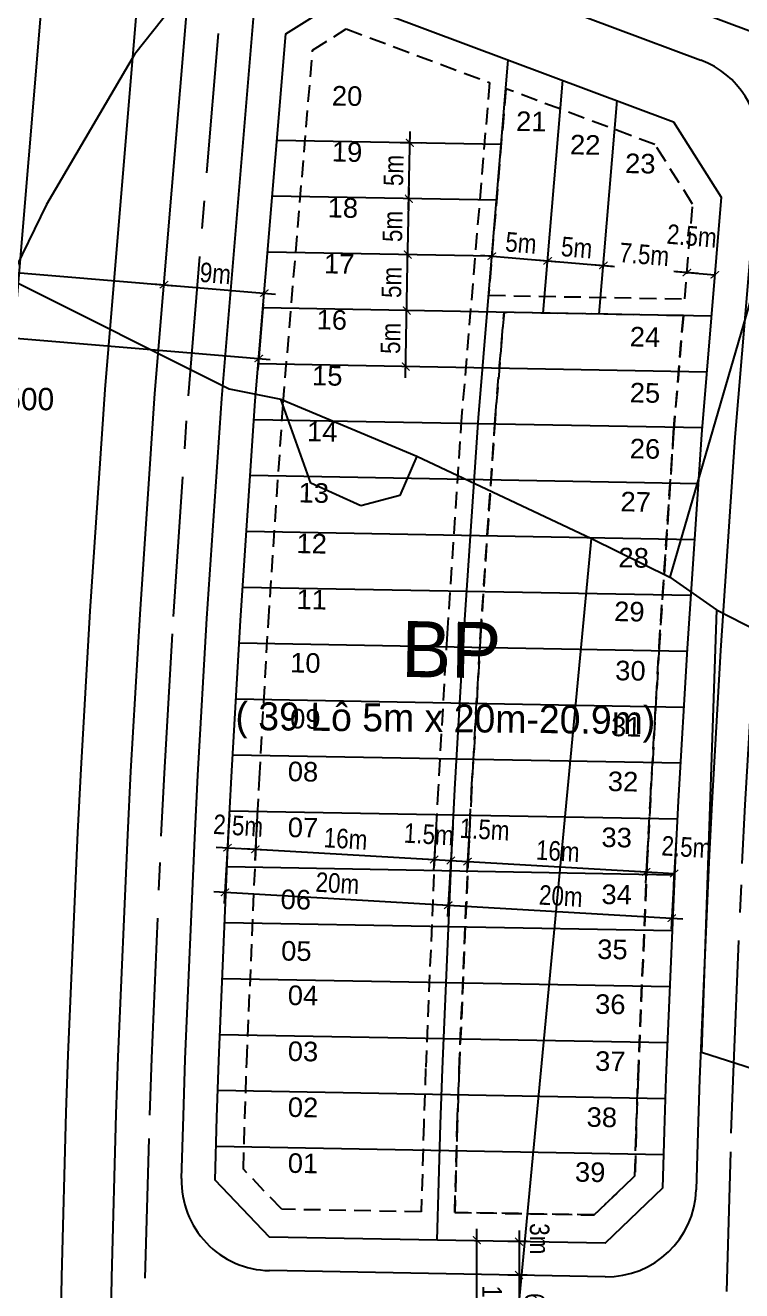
# Model space of a CAD drawing. Extents: x 597165 to 598689, y 1181586 to 1183364.
# Drawn here: x 598127.6 to 598191.7, y 1182626.3 to 1182739.4 of the extents above; entities that cross this region are included whole.
import ezdxf
from ezdxf.enums import TextEntityAlignment as Align

# ---------------------------------------------------------------- set-up
doc = ezdxf.new("R2010")
doc.units = 0
doc.header["$MEASUREMENT"] = 0
doc.linetypes.add('CENTER', pattern=[2, 1.25, -0.25, 0.25, -0.25])
doc.linetypes.add('DASHED', pattern=[0.75, 0.5, -0.25])
doc.layers.get('0').update_dxf_attribs({"linetype": 'CONTINUOUS'})
doc.layers.get('DEFPOINTS').update_dxf_attribs({"color": 8, "linetype": 'CONTINUOUS'})
for name, color, linetype in [('CGXD', 3, 'CONTINUOUS'), ('DIM-T', 7, 'CONTINUOUS'), ('DTEXT-TENLO', 4, 'CONTINUOUS'), ('GT-QLO50-L', 4, 'CONTINUOUS'), ('GT-QLO50-LYTRINH', 7, 'CONTINUOUS'), ('NEN-HT', 8, 'CONTINUOUS'), ('NET-LENGOAI', 4, 'CONTINUOUS'), ('NET-LETRONG', 5, 'CONTINUOUS'), ('NET-PLO', 2, 'CONTINUOUS'), ('NET-TIM', 2, 'CENTER'), ('TEXT-SOLO', 7, 'CONTINUOUS')]:
    doc.layers.add(name, color=color, linetype=linetype)
doc.styles.add('STYLE1', font='VHELVEI.TTF')
doc.styles.add('TOA-DO-TIM', font='VAVON.TTF')
doc.styles.add('VHEL-C-R', font='VHELVCN.TTF')
doc.styles.add('VTIMES-R', font='VAPTIMN.TTF')
doc.dimstyles.new('TL1000', dxfattribs={"dimscale": 0, "dimtxt": 2, "dimasz": 0.7, "dimexe": 1, "dimexo": 1, "dimgap": 0.5, "dimtad": 1, "dimdec": 1, "dimzin": 12, "dimtxsty": 'VHEL-C-R', "dimblk1": 'ARCHTICK', "dimblk2": 'ARCHTICK', "dimsah": 1, "dimcen": -0.09, "dimdle": 1, "dimclrd": 256, "dimclre": 256, "dimclrt": 256, "dimazin": 3, "dimtfac": 0.005, "dimtdec": 1, "dimtix": 1, "dimtmove": 0, "dimatfit": 3, "dimtolj": 1, "dimtzin": 0})

# ---------------------------------------------------------------- blocks, each defined once
blk = doc.blocks.new('_ARCHTICK')
at = {"color": 0, "linetype": 'BYBLOCK', "const_width": 0.15}
blk.add_lwpolyline([(-0.5, -0.5), (0.5, 0.5)], dxfattribs=at)
blk = doc.blocks.new('*D1505')
at = {"linetype": 'BYBLOCK'}
blk.add_line((598105.14, 1182719.08), (598141.01, 1182716.08), dxfattribs=at)
at = {"layer": 'DEFPOINTS', "color": 0, "linetype": 'BYBLOCK'}
for p in [(598106.14, 1182718.99), (598140.02, 1182716.17), (598140.02, 1182716.17)]:
    blk.add_point(p, dxfattribs=at)
at = {"linetype": 'BYBLOCK', "xscale": 0.7, "yscale": 0.7, "zscale": 0.7}
for p, rotation in [((598106.14, 1182718.99), 175.2269195893487), ((598140.02, 1182716.17), 355.2269195893486)]:
    blk.add_blockref('_ARCHTICK', p, dxfattribs=dict(at, rotation=rotation))
at = {"linetype": 'BYBLOCK', "insert": (598123.19, 1182718.97), "char_height": 1.75, "attachment_point": 5, "rotation": 355.2269, "style": 'VHEL-C-R'}
blk.add_mtext('\\A1;34m', dxfattribs=at)
blk = doc.blocks.new('*D1504')
at = {"linetype": 'BYBLOCK'}
blk.add_line((598139.02, 1182716.25), (598149.98, 1182715.33), dxfattribs=at)
at = {"layer": 'DEFPOINTS', "color": 0, "linetype": 'BYBLOCK'}
for p in [(598140.02, 1182716.17), (598148.99, 1182715.42), (598148.99, 1182715.42)]:
    blk.add_point(p, dxfattribs=at)
at = {"linetype": 'BYBLOCK', "xscale": 0.7, "yscale": 0.7, "zscale": 0.7}
for p, rotation in [((598140.02, 1182716.17), 175.2269195893487), ((598148.99, 1182715.42), 355.2269195893486)]:
    blk.add_blockref('_ARCHTICK', p, dxfattribs=dict(at, rotation=rotation))
at = {"linetype": 'BYBLOCK', "insert": (598144.62, 1182717.18), "char_height": 1.75, "attachment_point": 5, "rotation": 355.2269, "style": 'VHEL-C-R'}
blk.add_mtext('\\A1;9m', dxfattribs=at)
blk = doc.blocks.new('*D1503')
at = {"linetype": 'BYBLOCK'}
for p, q in [((598097.08, 1182718.75), (598096.6, 1182712.91)), ((598095.68, 1182713.99), (598149.5, 1182709.49)), ((598148.9, 1182714.42), (598148.42, 1182708.58))]:
    blk.add_line(p, q, dxfattribs=at)
at = {"layer": 'DEFPOINTS', "color": 0, "linetype": 'BYBLOCK'}
for p in [(598097.17, 1182719.74), (598148.99, 1182715.42), (598148.5, 1182709.58)]:
    blk.add_point(p, dxfattribs=at)
at = {"linetype": 'BYBLOCK', "xscale": 0.7, "yscale": 0.7, "zscale": 0.7}
for p, rotation in [((598096.68, 1182713.9), 175.2269195895439), ((598148.5, 1182709.58), 355.2269195895439)]:
    blk.add_blockref('_ARCHTICK', p, dxfattribs=dict(at, rotation=rotation))
at = {"linetype": 'BYBLOCK', "insert": (598122.71, 1182713.13), "char_height": 1.75, "attachment_point": 5, "rotation": 355.2269, "style": 'VHEL-C-R'}
blk.add_mtext('\\A1;52m', dxfattribs=at)
blk = doc.blocks.new('*D1307')
at = {"linetype": 'BYBLOCK'}
blk.add_line((598168.34, 1182718.8), (598175.31, 1182718.22), dxfattribs=at)
at = {"layer": 'DEFPOINTS', "color": 0, "linetype": 'BYBLOCK'}
for p in [(598169.33, 1182718.72), (598174.32, 1182718.3), (598174.32, 1182718.3)]:
    blk.add_point(p, dxfattribs=at)
at = {"linetype": 'BYBLOCK', "xscale": 0.7, "yscale": 0.7, "zscale": 0.7}
for p, rotation in [((598169.33, 1182718.72), 175.2269195879819), ((598174.32, 1182718.3), 355.226919587982)]:
    blk.add_blockref('_ARCHTICK', p, dxfattribs=dict(at, rotation=rotation))
at = {"linetype": 'BYBLOCK', "insert": (598171.94, 1182719.9), "char_height": 1.75, "attachment_point": 5, "rotation": 355.2269, "style": 'VHEL-C-R'}
blk.add_mtext('\\A1;5m', dxfattribs=at)
blk = doc.blocks.new('*D1306')
at = {"linetype": 'BYBLOCK'}
blk.add_line((598173.32, 1182718.39), (598180.29, 1182717.8), dxfattribs=at)
at = {"layer": 'DEFPOINTS', "color": 0, "linetype": 'BYBLOCK'}
for p in [(598174.32, 1182718.3), (598179.3, 1182717.89), (598179.3, 1182717.89)]:
    blk.add_point(p, dxfattribs=at)
at = {"linetype": 'BYBLOCK', "xscale": 0.7, "yscale": 0.7, "zscale": 0.7}
for p, rotation in [((598174.32, 1182718.3), 175.226919587982), ((598179.3, 1182717.89), 355.226919587982)]:
    blk.add_blockref('_ARCHTICK', p, dxfattribs=dict(at, rotation=rotation))
at = {"linetype": 'BYBLOCK', "insert": (598176.92, 1182719.48), "char_height": 1.75, "attachment_point": 5, "rotation": 355.2269, "style": 'VHEL-C-R'}
blk.add_mtext('\\A1;5m', dxfattribs=at)
blk = doc.blocks.new('*D1305')
at = {"linetype": 'BYBLOCK'}
for p, q in [((598178.3, 1182717.97), (598180.11, 1182717.82)), ((598187.77, 1182717.18), (598185.59, 1182717.36))]:
    blk.add_line(p, q, dxfattribs=at)
at = {"layer": 'DEFPOINTS', "color": 0, "linetype": 'BYBLOCK'}
for p in [(598179.3, 1182717.89), (598186.77, 1182717.26), (598186.77, 1182717.26)]:
    blk.add_point(p, dxfattribs=at)
at = {"linetype": 'BYBLOCK', "xscale": 0.7, "yscale": 0.7, "zscale": 0.7}
for p, rotation in [((598179.3, 1182717.89), 175.226919587982), ((598186.77, 1182717.26), 355.226919587982)]:
    blk.add_blockref('_ARCHTICK', p, dxfattribs=dict(at, rotation=rotation))
at = {"linetype": 'BYBLOCK', "insert": (598182.96, 1182718.87), "char_height": 1.75, "attachment_point": 5, "rotation": 355.2269, "style": 'VHEL-C-R'}
blk.add_mtext('\\A1;7.5m', dxfattribs=at)
blk = doc.blocks.new('*D1304')
at = {"linetype": 'BYBLOCK'}
blk.add_line((598185.78, 1182717.35), (598189.26, 1182717.05), dxfattribs=at)
at = {"layer": 'DEFPOINTS', "color": 0, "linetype": 'BYBLOCK'}
for p in [(598186.77, 1182717.26), (598189.26, 1182717.05), (598189.26, 1182717.05)]:
    blk.add_point(p, dxfattribs=at)
at = {"linetype": 'BYBLOCK', "xscale": 0.7, "yscale": 0.7, "zscale": 0.7}
for p, rotation in [((598186.77, 1182717.26), 175.226919587982), ((598189.26, 1182717.05), 355.226919587982)]:
    blk.add_blockref('_ARCHTICK', p, dxfattribs=dict(at, rotation=rotation))
at = {"linetype": 'BYBLOCK', "insert": (598187.21, 1182720.52), "char_height": 1.75, "attachment_point": 5, "rotation": 355.2269, "style": 'VHEL-C-R'}
blk.add_mtext('\\A1;2.5m', dxfattribs=at)
blk = doc.blocks.new('*D1301')
at = {"linetype": 'BYBLOCK'}
blk.add_line((598161.62, 1182707.86), (598161.74, 1182714.86), dxfattribs=at)
at = {"layer": 'DEFPOINTS', "color": 0, "linetype": 'BYBLOCK'}
for p in [(598161.73, 1182713.86), (598161.73, 1182713.86), (598161.63, 1182708.86)]:
    blk.add_point(p, dxfattribs=at)
at = {"linetype": 'BYBLOCK', "xscale": 0.7, "yscale": 0.7, "zscale": 0.7}
for p, rotation in [((598161.73, 1182713.86), 88.95750790242322), ((598161.63, 1182708.86), 268.9575079024232)]:
    blk.add_blockref('_ARCHTICK', p, dxfattribs=dict(at, rotation=rotation))
at = {"linetype": 'BYBLOCK', "insert": (598160.29, 1182711.38), "char_height": 1.75, "attachment_point": 5, "rotation": 88.9575, "style": 'VHEL-C-R'}
blk.add_mtext('\\A1;5m', dxfattribs=at)
blk = doc.blocks.new('*D1300')
at = {"linetype": 'BYBLOCK'}
blk.add_line((598161.71, 1182712.86), (598161.83, 1182719.86), dxfattribs=at)
at = {"layer": 'DEFPOINTS', "color": 0, "linetype": 'BYBLOCK'}
for p in [(598161.82, 1182718.86), (598161.82, 1182718.86), (598161.73, 1182713.86)]:
    blk.add_point(p, dxfattribs=at)
at = {"linetype": 'BYBLOCK', "xscale": 0.7, "yscale": 0.7, "zscale": 0.7}
for p, rotation in [((598161.82, 1182718.86), 88.95750790242322), ((598161.73, 1182713.86), 268.9575079024232)]:
    blk.add_blockref('_ARCHTICK', p, dxfattribs=dict(at, rotation=rotation))
at = {"linetype": 'BYBLOCK', "insert": (598160.38, 1182716.38), "char_height": 1.75, "attachment_point": 5, "rotation": 88.9575, "style": 'VHEL-C-R'}
blk.add_mtext('\\A1;5m', dxfattribs=at)
blk = doc.blocks.new('*D1299')
at = {"linetype": 'BYBLOCK'}
blk.add_line((598161.8, 1182717.86), (598161.93, 1182724.85), dxfattribs=at)
at = {"layer": 'DEFPOINTS', "color": 0, "linetype": 'BYBLOCK'}
for p in [(598161.91, 1182723.85), (598161.91, 1182723.85), (598161.82, 1182718.86)]:
    blk.add_point(p, dxfattribs=at)
at = {"linetype": 'BYBLOCK', "xscale": 0.7, "yscale": 0.7, "zscale": 0.7}
for p, rotation in [((598161.91, 1182723.85), 88.95750790242322), ((598161.82, 1182718.86), 268.9575079024232)]:
    blk.add_blockref('_ARCHTICK', p, dxfattribs=dict(at, rotation=rotation))
at = {"linetype": 'BYBLOCK', "insert": (598160.47, 1182721.38), "char_height": 1.75, "attachment_point": 5, "rotation": 88.9575, "style": 'VHEL-C-R'}
blk.add_mtext('\\A1;5m', dxfattribs=at)
blk = doc.blocks.new('*D1298')
at = {"linetype": 'BYBLOCK'}
for p, q in [((598161.89, 1182722.85), (598162.02, 1182729.85)), ((598161.15, 1182728.87), (598163, 1182728.84))]:
    blk.add_line(p, q, dxfattribs=at)
at = {"layer": 'DEFPOINTS', "color": 0, "linetype": 'BYBLOCK'}
for p in [(598160.15, 1182728.89), (598162, 1182728.85), (598161.91, 1182723.85)]:
    blk.add_point(p, dxfattribs=at)
at = {"linetype": 'BYBLOCK', "xscale": 0.7, "yscale": 0.7, "zscale": 0.7}
for p, rotation in [((598162, 1182728.85), 88.95750790242322), ((598161.91, 1182723.85), 268.9575079024232)]:
    blk.add_blockref('_ARCHTICK', p, dxfattribs=dict(at, rotation=rotation))
at = {"linetype": 'BYBLOCK', "insert": (598160.56, 1182726.38), "char_height": 1.75, "attachment_point": 5, "rotation": 88.9575, "style": 'VHEL-C-R'}
blk.add_mtext('\\A1;5m', dxfattribs=at)
blk = doc.blocks.new('*D1183')
at = {"linetype": 'BYBLOCK'}
for p, q in [((598167.99, 1182617.79), (598167.98, 1182631.79)), ((598167.85, 1182618.79), (598166.99, 1182618.79))]:
    blk.add_line(p, q, dxfattribs=at)
at = {"layer": 'DEFPOINTS', "color": 0, "linetype": 'BYBLOCK'}
for p in [(598167.98, 1182630.79), (598167.98, 1182630.79), (598168.85, 1182618.79)]:
    blk.add_point(p, dxfattribs=at)
at = {"linetype": 'BYBLOCK', "xscale": 0.7, "yscale": 0.7, "zscale": 0.7}
for p, rotation in [((598167.98, 1182630.79), 90.04631318727063), ((598167.99, 1182618.79), 270.0463131872706)]:
    blk.add_blockref('_ARCHTICK', p, dxfattribs=dict(at, rotation=rotation))
at = {"linetype": 'BYBLOCK', "insert": (598169.36, 1182624.79), "char_height": 1.75, "attachment_point": 5, "rotation": 270.0463, "style": 'VHEL-C-R'}
blk.add_mtext('\\A1;12m', dxfattribs=at)
blk = doc.blocks.new('*D1182')
at = {"linetype": 'BYBLOCK'}
for p, q in [((598171.76, 1182631.66), (598171.76, 1182627.66)), ((598172.48, 1182630.66), (598170.76, 1182630.66)), ((598172.48, 1182627.66), (598170.76, 1182627.66))]:
    blk.add_line(p, q, dxfattribs=at)
at = {"layer": 'DEFPOINTS', "color": 0, "linetype": 'BYBLOCK'}
for p in [(598173.48, 1182630.66), (598171.76, 1182627.66), (598173.48, 1182627.66)]:
    blk.add_point(p, dxfattribs=at)
at = {"linetype": 'BYBLOCK', "xscale": 0.7, "yscale": 0.7, "zscale": 0.7}
for p, rotation in [((598171.76, 1182630.66), 90.04631318772417), ((598171.76, 1182627.66), 270.0463131877242)]:
    blk.add_blockref('_ARCHTICK', p, dxfattribs=dict(at, rotation=rotation))
at = {"linetype": 'BYBLOCK', "insert": (598173.59, 1182630.91), "char_height": 1.75, "attachment_point": 5, "rotation": 270.0463, "style": 'VHEL-C-R'}
blk.add_mtext('\\A1;3m', dxfattribs=at)
blk = doc.blocks.new('*D1181')
at = {"linetype": 'BYBLOCK'}
for p, q in [((598171.76, 1182628.66), (598171.77, 1182620.66)), ((598172.48, 1182627.66), (598170.76, 1182627.66))]:
    blk.add_line(p, q, dxfattribs=at)
at = {"layer": 'DEFPOINTS', "color": 0, "linetype": 'BYBLOCK'}
for p in [(598173.48, 1182627.66), (598171.77, 1182621.66), (598171.77, 1182621.66)]:
    blk.add_point(p, dxfattribs=at)
at = {"linetype": 'BYBLOCK', "xscale": 0.7, "yscale": 0.7, "zscale": 0.7}
for p, rotation in [((598171.76, 1182627.66), 90.04631318772412), ((598171.77, 1182621.66), 270.0463131877241)]:
    blk.add_blockref('_ARCHTICK', p, dxfattribs=dict(at, rotation=rotation))
at = {"linetype": 'BYBLOCK', "insert": (598173.16, 1182624.66), "char_height": 1.75, "attachment_point": 5, "rotation": 270.0463, "style": 'VHEL-C-R'}
blk.add_mtext('\\A1;6m', dxfattribs=at)
blk = doc.blocks.new('*D1110')
at = {"linetype": 'BYBLOCK'}
for p, q in [((598145.87, 1182668.86), (598145.64, 1182664.86)), ((598148.36, 1182668.71), (598148.13, 1182664.72)), ((598144.7, 1182665.92), (598149.19, 1182665.66))]:
    blk.add_line(p, q, dxfattribs=at)
at = {"layer": 'DEFPOINTS', "color": 0, "linetype": 'BYBLOCK'}
for p in [(598145.93, 1182669.86), (598148.42, 1182669.71), (598148.19, 1182665.72)]:
    blk.add_point(p, dxfattribs=at)
at = {"linetype": 'BYBLOCK', "xscale": 0.7, "yscale": 0.7, "zscale": 0.7}
for p, rotation in [((598145.7, 1182665.86), 176.6969506715936), ((598148.19, 1182665.72), 356.6969506715936)]:
    blk.add_blockref('_ARCHTICK', p, dxfattribs=dict(at, rotation=rotation))
at = {"linetype": 'BYBLOCK', "insert": (598146.66, 1182667.83), "char_height": 1.75, "attachment_point": 5, "rotation": 356.697, "style": 'VHEL-C-R'}
blk.add_mtext('\\A1;2.5m', dxfattribs=at)
blk = doc.blocks.new('*D1109')
at = {"linetype": 'BYBLOCK'}
for p, q in [((598148.36, 1182668.71), (598148.13, 1182664.72)), ((598164.34, 1182667.79), (598164.11, 1182663.8)), ((598147.19, 1182665.78), (598165.16, 1182664.74))]:
    blk.add_line(p, q, dxfattribs=at)
at = {"layer": 'DEFPOINTS', "color": 0, "linetype": 'BYBLOCK'}
for p in [(598148.42, 1182669.71), (598164.4, 1182668.79), (598164.17, 1182664.8)]:
    blk.add_point(p, dxfattribs=at)
at = {"linetype": 'BYBLOCK', "xscale": 0.7, "yscale": 0.7, "zscale": 0.7}
for p, rotation in [((598148.19, 1182665.72), 176.6969506715936), ((598164.17, 1182664.8), 356.6969506715936)]:
    blk.add_blockref('_ARCHTICK', p, dxfattribs=dict(at, rotation=rotation))
at = {"linetype": 'BYBLOCK', "insert": (598156.26, 1182666.65), "char_height": 1.75, "attachment_point": 5, "rotation": 356.697, "style": 'VHEL-C-R'}
blk.add_mtext('\\A1;16m', dxfattribs=at)
blk = doc.blocks.new('*D1108')
at = {"linetype": 'BYBLOCK'}
for p, q in [((598164.34, 1182667.79), (598164.11, 1182663.8)), ((598165.84, 1182667.71), (598165.61, 1182663.71)), ((598163.17, 1182664.85), (598165.66, 1182664.71))]:
    blk.add_line(p, q, dxfattribs=at)
at = {"layer": 'DEFPOINTS', "color": 0, "linetype": 'BYBLOCK'}
for p in [(598164.4, 1182668.79), (598165.89, 1182668.7), (598165.66, 1182664.71)]:
    blk.add_point(p, dxfattribs=at)
at = {"linetype": 'BYBLOCK', "xscale": 0.7, "yscale": 0.7, "zscale": 0.7}
for p, rotation in [((598164.17, 1182664.8), 176.6969506715936), ((598165.66, 1182664.71), 356.6969506715936)]:
    blk.add_blockref('_ARCHTICK', p, dxfattribs=dict(at, rotation=rotation))
at = {"linetype": 'BYBLOCK', "insert": (598163.7, 1182667.05), "char_height": 1.75, "attachment_point": 5, "rotation": 356.697, "style": 'VHEL-C-R'}
blk.add_mtext('\\A1;1.5m', dxfattribs=at)
blk = doc.blocks.new('*D1107')
at = {"linetype": 'BYBLOCK'}
for p, q in [((598165.84, 1182667.71), (598165.61, 1182663.71)), ((598167.33, 1182667.62), (598167.1, 1182663.63)), ((598164.66, 1182664.77), (598167.16, 1182664.62))]:
    blk.add_line(p, q, dxfattribs=at)
at = {"layer": 'DEFPOINTS', "color": 0, "linetype": 'BYBLOCK'}
for p in [(598165.89, 1182668.7), (598167.39, 1182668.62), (598167.16, 1182664.62)]:
    blk.add_point(p, dxfattribs=at)
at = {"linetype": 'BYBLOCK', "xscale": 0.7, "yscale": 0.7, "zscale": 0.7}
for p, rotation in [((598165.66, 1182664.71), 176.6969506715936), ((598167.16, 1182664.62), 356.6969506715936)]:
    blk.add_blockref('_ARCHTICK', p, dxfattribs=dict(at, rotation=rotation))
at = {"linetype": 'BYBLOCK', "insert": (598168.69, 1182667.48), "char_height": 1.75, "attachment_point": 5, "rotation": 356.697, "style": 'VHEL-C-R'}
blk.add_mtext('\\A1;1.5m', dxfattribs=at)
blk = doc.blocks.new('*D1106')
at = {"linetype": 'BYBLOCK'}
for p, q in [((598167.33, 1182667.62), (598167.1, 1182663.63)), ((598183.31, 1182666.7), (598183.08, 1182662.7)), ((598166.16, 1182664.68), (598184.13, 1182663.64))]:
    blk.add_line(p, q, dxfattribs=at)
at = {"layer": 'DEFPOINTS', "color": 0, "linetype": 'BYBLOCK'}
for p in [(598167.39, 1182668.62), (598183.36, 1182667.7), (598183.13, 1182663.7)]:
    blk.add_point(p, dxfattribs=at)
at = {"linetype": 'BYBLOCK', "xscale": 0.7, "yscale": 0.7, "zscale": 0.7}
for p, rotation in [((598167.16, 1182664.62), 176.6969506715936), ((598183.13, 1182663.7), 356.6969506715936)]:
    blk.add_blockref('_ARCHTICK', p, dxfattribs=dict(at, rotation=rotation))
at = {"linetype": 'BYBLOCK', "insert": (598175.23, 1182665.55), "char_height": 1.75, "attachment_point": 5, "rotation": 356.697, "style": 'VHEL-C-R'}
blk.add_mtext('\\A1;16m', dxfattribs=at)
blk = doc.blocks.new('*D1105')
at = {"linetype": 'BYBLOCK'}
for p, q in [((598183.31, 1182666.7), (598183.08, 1182662.7)), ((598185.8, 1182666.55), (598185.57, 1182662.56)), ((598182.14, 1182663.76), (598185.63, 1182663.56))]:
    blk.add_line(p, q, dxfattribs=at)
at = {"layer": 'DEFPOINTS', "color": 0, "linetype": 'BYBLOCK'}
for p in [(598183.36, 1182667.7), (598185.86, 1182667.55), (598185.63, 1182663.56)]:
    blk.add_point(p, dxfattribs=at)
at = {"linetype": 'BYBLOCK', "xscale": 0.7, "yscale": 0.7, "zscale": 0.7}
for p, rotation in [((598183.13, 1182663.7), 176.6969506715936), ((598185.63, 1182663.56), 356.6969506715936)]:
    blk.add_blockref('_ARCHTICK', p, dxfattribs=dict(at, rotation=rotation))
at = {"linetype": 'BYBLOCK', "insert": (598186.73, 1182665.91), "char_height": 1.75, "attachment_point": 5, "rotation": 356.697, "style": 'VHEL-C-R'}
blk.add_mtext('\\A1;2.5m', dxfattribs=at)
blk = doc.blocks.new('*D1104')
at = {"linetype": 'BYBLOCK'}
for p, q in [((598145.87, 1182668.86), (598145.41, 1182660.87)), ((598165.85, 1182667.7), (598165.38, 1182659.72)), ((598144.47, 1182661.93), (598166.44, 1182660.66))]:
    blk.add_line(p, q, dxfattribs=at)
at = {"layer": 'DEFPOINTS', "color": 0, "linetype": 'BYBLOCK'}
for p in [(598145.93, 1182669.86), (598165.9, 1182668.7), (598165.44, 1182660.72)]:
    blk.add_point(p, dxfattribs=at)
at = {"linetype": 'BYBLOCK', "xscale": 0.7, "yscale": 0.7, "zscale": 0.7}
for p, rotation in [((598145.47, 1182661.87), 176.696950666252), ((598165.44, 1182660.72), 356.696950666252)]:
    blk.add_blockref('_ARCHTICK', p, dxfattribs=dict(at, rotation=rotation))
at = {"linetype": 'BYBLOCK', "insert": (598155.53, 1182662.68), "char_height": 1.75, "attachment_point": 5, "rotation": 356.697, "style": 'VHEL-C-R'}
blk.add_mtext('\\A1;20m', dxfattribs=at)
blk = doc.blocks.new('*D1103')
at = {"linetype": 'BYBLOCK'}
for p, q in [((598165.84, 1182667.71), (598165.37, 1182659.72)), ((598185.81, 1182666.55), (598185.35, 1182658.57)), ((598164.43, 1182660.77), (598186.41, 1182659.51))]:
    blk.add_line(p, q, dxfattribs=at)
at = {"layer": 'DEFPOINTS', "color": 0, "linetype": 'BYBLOCK'}
for p in [(598165.89, 1182668.7), (598185.87, 1182667.55), (598185.41, 1182659.56)]:
    blk.add_point(p, dxfattribs=at)
at = {"linetype": 'BYBLOCK', "xscale": 0.7, "yscale": 0.7, "zscale": 0.7}
for p, rotation in [((598165.43, 1182660.72), 176.696950666252), ((598185.41, 1182659.56), 356.696950666252)]:
    blk.add_blockref('_ARCHTICK', p, dxfattribs=dict(at, rotation=rotation))
at = {"linetype": 'BYBLOCK', "insert": (598175.5, 1182661.53), "char_height": 1.75, "attachment_point": 5, "rotation": 356.697, "style": 'VHEL-C-R'}
blk.add_mtext('\\A1;20m', dxfattribs=at)

msp = doc.modelspace()

# ---------------------------------------------------------------- linework, layer by layer
at = {"layer": 'CGXD', "linetype": 'DASHED', "ltscale": 3}
for points in [[(598169.1224, 1182734.2295), (598166.6308, 1182704.39), (598165.326, 1182685.0048), (598164.5277, 1182671.173), (598164.2485, 1182665.7257), (598163.4127, 1182646.1224), (598163.2439, 1182641.1887), (598163.0254, 1182633.3192), (598150.5453, 1182633.5463), (598147.125, 1182637.1275), (598147.2515, 1182641.6843), (598147.4243, 1182646.7366), (598148.266, 1182666.476), (598148.5513, 1182672.0434), (598149.3569, 1182686.0031), (598150.6756, 1182705.593), (598153.3089, 1182737.1296), (598156.307, 1182739.0285), (598169.1224, 1182734.2295)], [(598187.282, 1182723.3728), (598183.9139, 1182728.6906), (598170.582, 1182733.683), (598169.0406, 1182715.2233), (598186.5749, 1182714.9042)], [(598184.2892, 1182683.8194), (598185.5777, 1182702.9614), (598186.4498, 1182713.4063), (598170.4185, 1182713.698), (598169.6224, 1182704.1644), (598168.3201, 1182684.8176), (598167.5233, 1182671.0098), (598167.2452, 1182665.5851), (598166.4105, 1182646.0072), (598166.2425, 1182641.0958), (598166.0251, 1182633.2646), (598178.4714, 1182633.0381), (598182.1217, 1182636.5245), (598182.2349, 1182640.6003), (598182.3988, 1182645.393), (598183.2278, 1182664.8348), (598183.4996, 1182670.1394)]]:
    msp.add_lwpolyline(points, close=True, dxfattribs=at)
msp.add_lwpolyline([(598186.4498, 1182713.4063), (598185.5777, 1182702.9614), (598184.2892, 1182683.8194), (598183.4996, 1182670.1394), (598183.2278, 1182664.8348), (598182.3988, 1182645.393), (598182.2349, 1182640.6003), (598182.1217, 1182636.5245), (598178.4714, 1182633.0381), (598166.0251, 1182633.2646), (598166.2425, 1182641.0958), (598166.4105, 1182646.0072), (598167.2452, 1182665.5851), (598167.5233, 1182671.0098), (598168.3201, 1182684.8176), (598169.6224, 1182704.1644), (598170.4185, 1182713.698)], dxfattribs=at)
at = {"layer": 'GT-QLO50-L'}
for points in [[(598116.7655, 1182676.6783, -0.41421356), (598116.2952, 1182677.2062), (598116.9199, 1182688.0308), (598118.2666, 1182708.0367), (598126.5917, 1182807.7394), (598135.8364, 1182907.4154), (598138.0864, 1182923.8226, -0.41421356), (598140.3396, 1182925.5324), (598140.3396, 1182925.5324, -0.41421356), (598142.0493, 1182923.2792), (598139.8112, 1182906.9588), (598136.1246, 1182867.2105, 0.01366886), (598136.1175, 1182867.1014), (598135.1593, 1182841.7713), (598135.3244, 1182828.9063), (598135.2749, 1182825.5569), (598134.8579, 1182810.2401), (598134.5609, 1182807.0372), (598126.2442, 1182707.4352), (598124.9044, 1182687.5316), (598124.2819, 1182676.7453, -0.41421356), (598123.7539, 1182676.2749), (598116.7655, 1182676.6783)], [(598143.0281, 1182806.291), (598134.7204, 1182706.7961), (598133.3879, 1182687.0013), (598132.5749, 1182672.9139), (598132.2834, 1182667.2263), (598131.436, 1182647.3509), (598131.2591, 1182642.1798), (598130.8529, 1182627.5523), (598130.4905, 1182607.6338), (598130.3482, 1182592.2906, 0.41421356), (598132.5772, 1182590.0198), (598132.5772, 1182590.0198, 0.41421356), (598134.848, 1182592.2489), (598134.9901, 1182607.572), (598135.3518, 1182627.4489), (598135.757, 1182642.0404), (598135.9327, 1182647.1781), (598136.7785, 1182667.0153), (598137.0683, 1182672.669), (598137.8792, 1182686.7205), (598139.2078, 1182706.4577), (598147.5108, 1182805.896)]]:
    msp.add_lwpolyline(points, format="xyb", dxfattribs=at)
at = {"layer": 'NEN-HT', "linetype": 'CONTINUOUS'}
for p, q in [((598204.28, 1182755.5), (598185.24, 1182690.05)), ((598142.19, 1182742.8), (598137.38, 1182736.74)), ((598137.38, 1182736.74), (598129.51, 1182723.34)), ((598129.51, 1182723.34), (598126.26, 1182716.68)), ((598126.26, 1182716.68), (598145.85, 1182706.86)), ((598145.85, 1182706.86), (598150.47, 1182705.93)), ((598153.15, 1182698.44), (598150.47, 1182705.93)), ((598150.47, 1182705.93), (598162.64, 1182700.85)), ((598162.64, 1182700.85), (598161.11, 1182697.34)), ((598162.64, 1182700.85), (598178.25, 1182693.48)), ((598157.61, 1182696.42), (598153.15, 1182698.44)), ((598161.11, 1182697.34), (598157.61, 1182696.42)), ((598167.39, 1182579.08), (598178.25, 1182693.48)), ((598178.25, 1182693.48), (598185.24, 1182690.05)), ((598185.24, 1182690.05), (598189.42, 1182687.11)), ((598189.42, 1182687.11), (598188.08, 1182647.58)), ((598189.42, 1182687.11), (598219.99, 1182671.5)), ((598188.08, 1182647.58), (598205.34, 1182642.04))]:
    msp.add_line(p, q, dxfattribs=at)
at = {"layer": 'NET-LENGOAI', "ltscale": 20}
for p, q in [((598158.8349, 1182747.1583), (598188.0266, 1182736.2269)), ((598145.191, 1182706.0066), (598148.0572, 1182740.332)), ((598193.1933, 1182728.0693), (598191.0623, 1182702.5478)), ((598143.8676, 1182686.3462), (598145.191, 1182706.0066)), ((598191.0623, 1182702.5478), (598189.7785, 1182683.4762)), ((598143.0594, 1182672.3426), (598143.8676, 1182686.3462)), ((598189.7785, 1182683.4762), (598188.9915, 1182669.8402)), ((598142.772, 1182666.7339), (598143.0594, 1182672.3426)), ((598188.9915, 1182669.8402), (598188.7218, 1182664.5769)), ((598141.9283, 1182646.9478), (598142.772, 1182666.7339)), ((598188.7218, 1182664.5769), (598187.8948, 1182645.1818)), ((598141.7542, 1182641.8546), (598141.9283, 1182646.9478)), ((598187.8948, 1182645.1818), (598187.7323, 1182640.43)), ((598141.5995, 1182636.2861), (598141.7542, 1182641.8546)), ((598187.7323, 1182640.43), (598187.5898, 1182635.2961)), ((598179.4473, 1182627.5195), (598149.4509, 1182628.0653))]:
    msp.add_line(p, q, dxfattribs=at)
for centre, start, end in [((598185.2211, 1182728.735), 355.22692, 69.470611), ((598149.5964, 1182636.064), 178.409315, 268.957508), ((598179.5928, 1182635.5181), 268.957508, 358.409315)]:
    msp.add_arc(centre, 8, start, end, dxfattribs=at)
at = {"layer": 'NET-LETRONG', "ltscale": 20}
msp.add_lwpolyline([(598156.0195, 1182741.8057), (598185.5768, 1182730.7374), (598189.8432, 1182724.0013), (598188.0707, 1182702.7734), (598186.7843, 1182683.6634), (598185.996, 1182670.0034), (598185.7251, 1182664.7176), (598184.897, 1182645.297), (598184.7337, 1182640.5229), (598184.5922, 1182635.4269), (598179.4543, 1182630.5198), (598149.4574, 1182631.0657), (598144.597, 1182636.1547), (598144.7527, 1182641.7617), (598144.9262, 1182646.8326), (598145.7687, 1182666.5932), (598146.055, 1182672.1794), (598146.8618, 1182686.159), (598148.1826, 1182705.781), (598150.921, 1182738.5765)], close=True, dxfattribs=at)
at = {"layer": 'NET-PLO'}
for p, q in [((598170.1664, 1182728.7051), (598150.1272, 1182729.0697)), ((598169.7494, 1182723.7118), (598149.7103, 1182724.0765)), ((598169.3325, 1182718.7186), (598149.2933, 1182719.0832)), ((598188.9547, 1182713.3607), (598148.8764, 1182714.09)), ((598188.5378, 1182708.3674), (598148.4595, 1182709.0968)), ((598188.1208, 1182703.3742), (598148.0697, 1182704.103)), ((598187.7749, 1182698.3797), (598147.7334, 1182699.1083)), ((598187.4387, 1182693.385), (598147.3972, 1182694.1136)), ((598187.1025, 1182688.3903), (598147.061, 1182689.1189)), ((598186.7689, 1182683.3955), (598146.7443, 1182684.1238)), ((598186.4805, 1182678.3999), (598146.456, 1182679.1282)), ((598186.1922, 1182673.4043), (598146.1677, 1182674.1327)), ((598185.9142, 1182668.4086), (598145.899, 1182669.1367)), ((598185.6694, 1182663.4122), (598145.6641, 1182664.1402)), ((598185.4563, 1182658.4152), (598145.451, 1182659.1432)), ((598185.2433, 1182653.4183), (598145.238, 1182654.1463)), ((598185.0302, 1182648.4213), (598145.0249, 1182649.1493)), ((598184.833, 1182643.4241), (598144.8345, 1182644.152)), ((598184.6755, 1182638.4261), (598144.6803, 1182639.1539))]:
    msp.add_line(p, q, dxfattribs=at)
for points in [[(598164.4558, 1182630.7928), (598164.7432, 1182641.1423), (598164.9116, 1182646.0648), (598165.7469, 1182665.6554), (598166.0255, 1182671.0914), (598166.8231, 1182684.9112), (598168.1266, 1182704.2772), (598170.7981, 1182736.2715)], [(598173.9253, 1182713.6342), (598175.6634, 1182734.4496)], [(598178.9351, 1182713.543), (598180.5287, 1182732.6278)]]:
    msp.add_lwpolyline(points, dxfattribs=at)
at = {"layer": 'NET-TIM', "ltscale": 10}
msp.add_line((598146.3332, 1182756.1111), (598285.9091, 1182703.8441), dxfattribs=at)
for points in [[(598137.8294, 1182447.862), (598137.8114, 1182467.862), (598137.7727, 1182507.826), (598137.7574, 1182527.8593), (598137.7441, 1182542.5615), (598137.7555, 1182547.8306), (598137.7393, 1182567.8185), (598137.8061, 1182587.7175), (598137.9898, 1182607.5308), (598138.351, 1182627.38), (598138.7556, 1182641.9475), (598138.9305, 1182647.0629), (598139.7752, 1182666.8746), (598140.0638, 1182672.5058), (598140.8734, 1182686.5334), (598142.1994, 1182706.2321), (598150.4993, 1182805.6326)], [(598189.8294, 1182447.9089), (598189.8114, 1182467.9089), (598189.7727, 1182507.8764), (598189.7574, 1182527.899), (598189.7442, 1182542.529), (598189.7555, 1182547.7957), (598189.7394, 1182567.7522), (598189.8053, 1182587.3891), (598189.9855, 1182606.8166), (598190.3379, 1182626.1852), (598190.7309, 1182640.3371), (598190.8927, 1182645.0666), (598191.7185, 1182664.4362), (598191.9871, 1182669.677), (598192.7727, 1182683.2891), (598194.0539, 1182702.3222), (598196.9622, 1182737.1521)]]:
    msp.add_lwpolyline(points, dxfattribs=at)

# ---------------------------------------------------------------- texts
at = {"layer": 'DTEXT-TENLO', "style": 'VTIMES-R'}
for s, height, rotation, p in [('BP', 5, 359.095598, (598165.6653, 1182681.0556)), ('( 39 Loâ 5m x 20m-20.9m)', 2.5, 359.41814, (598165.1658, 1182676.1904))]:
    msp.add_text(s, height=height, rotation=rotation, dxfattribs=at).set_placement(p, align=Align.CENTER)
at = {"layer": 'GT-QLO50-LYTRINH', "insert": (598122.6952, 1182706.9507, -0.19), "char_height": 2, "width": 14.711495, "attachment_point": 1, "style": 'TOA-DO-TIM'}
msp.add_mtext('5+500', dxfattribs=at)
at = {"layer": 'TEXT-SOLO', "color": 3, "style": 'STYLE1'}
for s, p in [('20', (598156.3763, 1182732.1641)), ('21', (598172.8455, 1182729.8935)), ('22', (598177.6645, 1182727.8002)), ('19', (598156.3763, 1182727.1641)), ('23', (598182.5883, 1182726.1256)), ('18', (598155.999, 1182722.1641)), ('17', (598155.6697, 1182717.1641)), ('16', (598155.0093, 1182712.1641)), ('24', (598183.0074, 1182710.6355)), ('15', (598154.6055, 1182707.1641)), ('25', (598183.0074, 1182705.6355)), ('14', (598154.1554, 1182702.1641)), ('26', (598183.0074, 1182700.6355)), ('13', (598153.4006, 1182696.6929)), ('27', (598182.1797, 1182695.8991)), ('12', (598153.2119, 1182692.1641)), ('28', (598181.9903, 1182690.8991)), ('11', (598153.2119, 1182687.1641)), ('29', (598181.6115, 1182686.0884)), ('10', (598152.6459, 1182681.5044)), ('30', (598181.7062, 1182680.8045)), ('09', (598152.6459, 1182676.5044)), ('31', (598181.3274, 1182675.8045)), ('08', (598152.4359, 1182671.7824)), ('32', (598181.0432, 1182670.8991)), ('07', (598152.4359, 1182666.7824)), ('33', (598180.475, 1182665.8991)), ('06', (598151.7952, 1182660.3529)), ('34', (598180.475, 1182660.8045)), ('05', (598151.8416, 1182655.7532)), ('35', (598180.0962, 1182655.8991)), ('04', (598152.4359, 1182651.7824)), ('36', (598179.9068, 1182650.9937)), ('03', (598152.4359, 1182646.7824)), ('37', (598179.9068, 1182645.8991)), ('02', (598152.4359, 1182641.7824)), ('38', (598179.1491, 1182640.8991)), ('01', (598152.4359, 1182636.7824)), ('39', (598178.1074, 1182635.9937))]:
    msp.add_text(s, height=1.75, rotation=358.957508, dxfattribs=at).set_placement(p, align=Align.CENTER)

# ---------------------------------------------------------------- dimensions: what is measured, and where the dimension line sits
at = {"layer": 'DIM-T', "color": 1}
for base, p1, p2, angle, override, picture, middle in [((598161.998, 1182728.8537), (598161.907, 1182723.8545), (598160.1468, 1182728.8874), 268.957508, {"dimscale": 1, "dimtxt": 1.75, "dimasz": 0.7, "dimdsep": 46, "dimpost": 'm'}, '*D1298', (598160.5591, 1182726.3795)), ((598161.907, 1182723.8545), (598161.8161, 1182718.8554), (598161.907, 1182723.8545), 268.957508, {"dimscale": 1, "dimtxt": 1.75, "dimasz": 0.7, "dimdsep": 46, "dimpost": 'm'}, '*D1299', (598160.4681, 1182721.3803)), ((598179.2978, 1182717.8865), (598174.3151, 1182718.3025), (598179.2978, 1182717.8865), 175.22692, {"dimscale": 1, "dimtxt": 1.75, "dimasz": 0.7, "dimdsep": 46, "dimpost": 'm'}, '*D1306', (598176.9224, 1182719.4833)), ((598161.8161, 1182718.8554), (598161.7251, 1182713.8562), (598161.8161, 1182718.8554), 268.957508, {"dimscale": 1, "dimtxt": 1.75, "dimasz": 0.7, "dimdsep": 46, "dimpost": 'm'}, '*D1300', (598160.3772, 1182716.3811)), ((598164.1653, 1182664.7967), (598148.4223, 1182669.7119), (598164.3957, 1182668.7901), 356.696951, {"dimscale": 1, "dimtxt": 1.75, "dimasz": 0.7, "dimdsep": 46, "dimpost": 'm'}, '*D1109', (598156.2589, 1182666.649)), ((598183.1337, 1182663.702), (598167.3907, 1182668.6172), (598183.3642, 1182667.6953), 356.696951, {"dimscale": 1, "dimtxt": 1.75, "dimasz": 0.7, "dimdsep": 46, "dimpost": 'm'}, '*D1106', (598175.2273, 1182665.5543)), ((598167.9837, 1182630.7898), (598168.8497, 1182618.7905), (598167.9837, 1182630.7898), 270.046313, {"dimscale": 1, "dimtxt": 1.75, "dimdsep": 46, "dimpost": 'm'}, '*D1183', (598169.3636, 1182624.7909)), ((598171.7698, 1182621.6598), (598173.485, 1182627.6612), (598171.7698, 1182621.6598), 90.046313, {"dimscale": 1, "dimtxt": 1.75, "dimasz": 0.7, "dimdsep": 46, "dimpost": 'm'}, '*D1181', (598173.1611, 1182624.6609))]:
    dim = msp.add_linear_dim(base=base, p1=p1, p2=p2, angle=angle, dimstyle='TL1000', override=override, dxfattribs=at)
    dim.commit()
    dim.dimension.update_dxf_attribs({"geometry": picture, "text_midpoint": middle})
for base, p1, p2, angle, picture, middle, dimtype in [((598189.2631, 1182717.0544), (598186.7718, 1182717.2624), (598189.2631, 1182717.0544), 175.22692, '*D1304', (598187.2083, 1182720.5246), 160), ((598186.7718, 1182717.2624), (598179.2978, 1182717.8865), (598186.7718, 1182717.2624), 175.22692, '*D1305', (598182.9569, 1182718.8709), 160), ((598148.1918, 1182665.7186), (598145.9265, 1182669.856), (598148.4223, 1182669.7119), 356.696951, '*D1110', (598146.6612, 1182667.8342), 161), ((598165.6628, 1182664.7103), (598164.3957, 1182668.7901), (598165.8932, 1182668.7036), 356.696951, '*D1108', (598163.7032, 1182667.0505), 160), ((598167.1603, 1182664.6238), (598165.8932, 1182668.7036), (598167.3907, 1182668.6172), 356.696951, '*D1107', (598168.6946, 1182667.478), 160), ((598185.6295, 1182663.5579), (598183.3642, 1182667.6953), (598185.86, 1182667.5513), 356.696951, '*D1105', (598186.7349, 1182665.9105), 160), ((598171.765, 1182627.6598), (598173.4825, 1182630.6612), (598173.485, 1182627.6612), 270.046313, '*D1182', (598173.5938, 1182630.9132), 161)]:
    dim = msp.add_linear_dim(base=base, p1=p1, p2=p2, angle=angle, dimstyle='TL1000', override={"dimscale": 1, "dimtxt": 1.75, "dimasz": 0.7, "dimdsep": 46, "dimpost": 'm'}, dxfattribs=at)
    dim.commit()
    dim.dimension.update_dxf_attribs({"geometry": picture, "text_midpoint": middle, "dimtype": dimtype})
for p1, p2, distance, picture, middle in [((598169.3325, 1182718.7186), (598174.3151, 1182718.3025), 0, '*D1307', (598171.9398, 1182719.8994)), ((598161.6341, 1182708.857), (598161.7251, 1182713.8562), 0, '*D1301', (598160.2862, 1182711.382)), ((598145.9265, 1182669.856), (598165.9031, 1182668.7031), -8, '*D1104', (598155.5341, 1182662.6842)), ((598165.8932, 1182668.7036), (598185.8698, 1182667.5507), -8, '*D1103', (598175.5009, 1182661.5318))]:
    dim = msp.add_aligned_dim(p1=p1, p2=p2, distance=distance, dimstyle='TL1000', override={"dimscale": 1, "dimtxt": 1.75, "dimasz": 0.7, "dimdsep": 46, "dimpost": 'm'}, dxfattribs=at)
    dim.commit()
    dim.dimension.update_dxf_attribs({"geometry": picture, "text_midpoint": middle})
at = {"layer": 'DIM-T', "color": 0}
dim = msp.add_aligned_dim(p1=(598097.1675, 1182719.7431), p2=(598148.9871, 1182715.4162), distance=-5.8604, dimstyle='TL1000', override={"dimscale": 1, "dimtxt": 1.75, "dimpost": 'm'}, dxfattribs=at)
dim.commit()
dim.dimension.update_dxf_attribs({"geometry": '*D1503', "text_midpoint": (598122.7056, 1182713.1284)})
for base, p1, p2, picture, middle in [((598140.0184, 1182716.1651), (598106.1363, 1182718.9942), (598140.0184, 1182716.1651), '*D1505', (598123.1933, 1182718.9685)), ((598148.9871, 1182715.4162), (598140.0184, 1182716.1651), (598148.9871, 1182715.4162), '*D1504', (598144.6187, 1182717.1794))]:
    dim = msp.add_linear_dim(base=base, p1=p1, p2=p2, angle=175.22692, dimstyle='TL1000', override={"dimscale": 1, "dimtxt": 1.75, "dimpost": 'm'}, dxfattribs=at)
    dim.commit()
    dim.dimension.update_dxf_attribs({"geometry": picture, "text_midpoint": middle})

doc.saveas('drawing.dxf')
